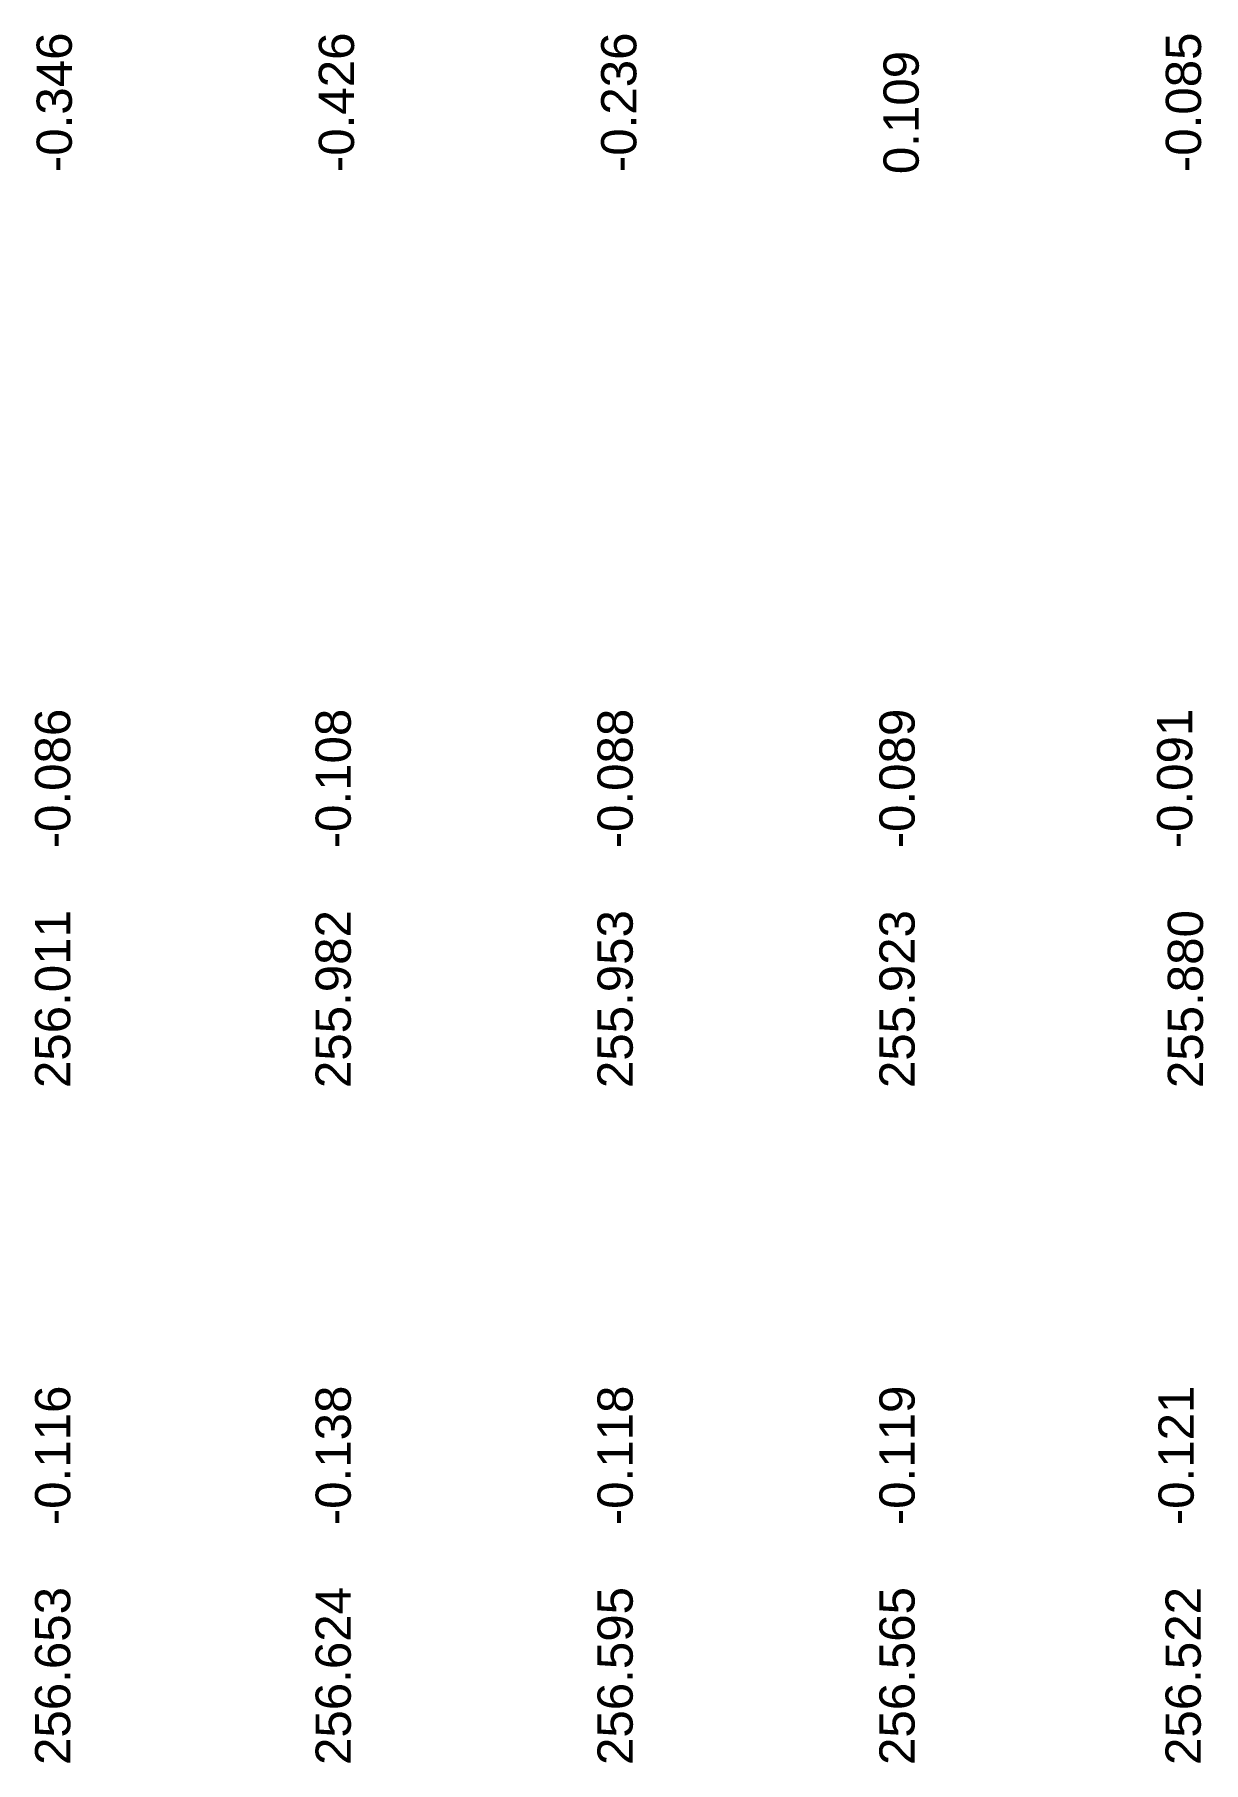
# Model space of a CAD drawing. Header units: feet. Extents: x 32905 to 38206, y -6633 to -4867.
# Drawn here: x 37998.7 to 38081.6, y -6633.2 to -6510.6 of the extents above; entities that cross this region are included whole.
import ezdxf

# ---------------------------------------------------------------- set-up
doc = ezdxf.new("R2010")
doc.units = ezdxf.units.FT
doc.header["$MEASUREMENT"] = 0
for name, color, linetype, lineweight in [('LS CUT FILL', 10, 'Continuous', 0), ('LS PFL-EFL', 10, 'Continuous', 0), ('LS PRL-ERL', 10, 'Continuous', 0), ('LS PRO FL', 10, 'Continuous', 0), ('LS PRO. RL', 10, 'Continuous', 0)]:
    doc.layers.add(name, color=color, linetype=linetype, lineweight=lineweight)
doc.styles.get("Standard").update_dxf_attribs({"font": 'arial.ttf'})
doc.styles.add('Style-Arial', font='arial.ttf')

msp = doc.modelspace()

# ---------------------------------------------------------------- texts
at = {"layer": 'LS CUT FILL', "color": 1, "lineweight": 0, "style": 'Style-Arial'}
for s, p in [('-0.346', (38001.36, -6520.4)), ('-0.426', (38021.38, -6520.4)), ('-0.236', (38041.41, -6520.4)), ('-0.085', (38081.47, -6520.4)), ('0.109', (38061.44, -6520.54))]:
    msp.add_text(s, height=2.5, rotation=90, dxfattribs=at).set_placement(p)
at = {"layer": 'LS PFL-EFL'}
for s, p in [('-0.086', (38001.25, -6568.35)), ('-0.108', (38021.15, -6568.35)), ('-0.088', (38041.15, -6568.35)), ('-0.089', (38061.15, -6568.35)), ('-0.091', (38080.85, -6568.35))]:
    msp.add_text(s, height=2.5, rotation=90, dxfattribs=at).set_placement(p)
at = {"layer": 'LS PRL-ERL'}
for s, p in [('-0.116', (38001.25, -6616.35)), ('-0.138', (38021.15, -6616.35)), ('-0.118', (38041.15, -6616.35)), ('-0.119', (38061.15, -6616.35)), ('-0.121', (38080.95, -6616.35))]:
    msp.add_text(s, height=2.5, rotation=90, dxfattribs=at).set_placement(p)
at = {"layer": 'LS PRO FL'}
for s, p in [('256.011', (38001.25, -6585.35)), ('255.982', (38021.15, -6585.35)), ('255.953', (38041.15, -6585.35)), ('255.923', (38061.15, -6585.35)), ('255.880', (38081.61, -6585.35))]:
    msp.add_text(s, height=2.5, rotation=90, dxfattribs=at).set_placement(p)
at = {"layer": 'LS PRO. RL'}
for s, p in [('256.653', (38001.25, -6633.35)), ('256.624', (38021.15, -6633.35)), ('256.595', (38041.15, -6633.35)), ('256.565', (38061.15, -6633.35)), ('256.522', (38081.45, -6633.35))]:
    msp.add_text(s, height=2.5, rotation=90, dxfattribs=at).set_placement(p)

doc.saveas('drawing.dxf')
